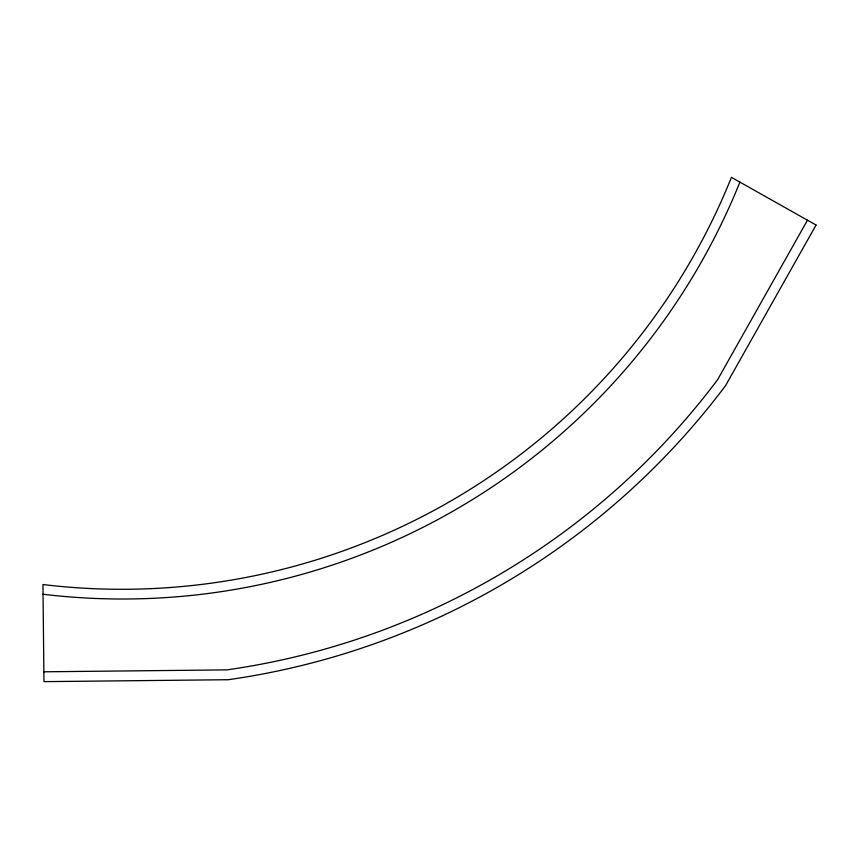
<?xml version="1.0" encoding="UTF-8"?>
<svg xmlns="http://www.w3.org/2000/svg" width="859" height="859" viewBox="0 0 859 859"><rect width="100%" height="100%" fill="white"/><g stroke="black" fill="none" stroke-linecap="round" stroke-linejoin="round"><path stroke-width="1.29" d="M807.471 220.205L717.641 379.624A745 745 0 0 1 226.851 669.88L43.863 671.802M739.9 182.14A665.65 665.65 0 0 1 43.068 594.256M816.05 225.037L725.587 385.594A754.932 754.932 0 0 1 228.247 679.716L43.97 681.649L42.95 584.528A656.963 656.963 0 0 0 731.428 177.351L816.05 225.037"/></g></svg>
